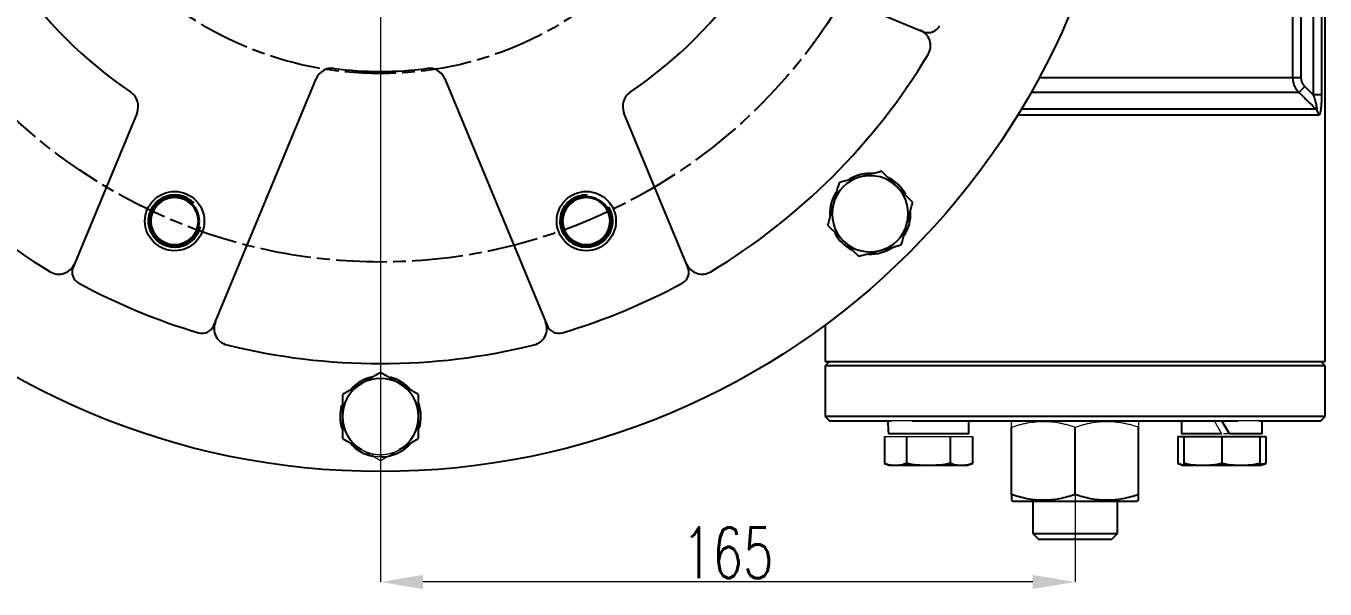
# Model space of a CAD drawing. Header units: millimetres. Extents: x 2028 to 4172, y 863 to 2379.
# Drawn here: x 3229.9 to 3536.6, y 1457.1 to 1590.1 of the extents above; entities that cross this region are included whole.
import ezdxf

# ---------------------------------------------------------------- set-up
doc = ezdxf.new("R2010")
doc.units = ezdxf.units.MM
doc.linetypes.add('AM_ISO08W050', pattern=[18, 12, -1.5, 3, -1.5])
for name, color, linetype, lineweight in [('AM_5', 3, 'Continuous', 25), ('AM_7', 4, 'AM_ISO08W050', 25), ('粗实线', 7, 'Continuous', 40)]:
    doc.layers.add(name, color=color, linetype=linetype, lineweight=lineweight)
doc.styles.add('SLDTEXTSTYLE1', font='txt.shx', dxfattribs={"width": 0.7, "bigfont": 'gbcbig.shx'})
doc.dimstyles.new('SLDDIMSTYLE12$0', dxfattribs={"dimtxt": 12, "dimasz": 10, "dimexe": 0, "dimexo": 0.0625, "dimgap": 0.875, "dimtad": 1, "dimdec": 1, "dimlfac": 1.8, "dimrnd": 1e-09, "dimzin": 12, "dimdsep": 46, "dimtxsty": 'SLDTEXTSTYLE1', "dimcen": 0.09, "dimdle": 8.16, "dimclrd": 3, "dimclre": 3, "dimadec": 0, "dimazin": 3, "dimtfac": 1, "dimtdec": 1, "dimtofl": 0, "dimtmove": 0, "dimatfit": 3, "dimfxl": 0, "dimfrac": 2, "dimtolj": 1, "dimlwd": 5, "dimlwe": 5, "dimarcsym": 0})
doc.dimstyles.new('SLDDIMSTYLE12$2', dxfattribs={"dimtxt": 12, "dimasz": 10, "dimexe": 0, "dimexo": 0.0625, "dimgap": 0.875, "dimtad": 1, "dimdec": 1, "dimlfac": 1.8, "dimrnd": 1e-09, "dimzin": 12, "dimdsep": 46, "dimtxsty": 'SLDTEXTSTYLE1', "dimcen": 0.09, "dimdle": 8.16, "dimclrd": 3, "dimclre": 3, "dimadec": 0, "dimazin": 3, "dimtfac": 1, "dimtdec": 1, "dimtofl": 0, "dimtmove": 0, "dimatfit": 3, "dimfxl": 0, "dimfrac": 2, "dimtolj": 1, "dimlwd": 5, "dimlwe": 5, "dimarcsym": 0})
doc.dimstyles.new('SLDDIMSTYLE12$3', dxfattribs={"dimtxt": 12, "dimasz": 10, "dimexe": 0, "dimexo": 0.0625, "dimgap": 0.875, "dimtad": 1, "dimdec": 1, "dimlfac": 1.8, "dimrnd": 1e-09, "dimzin": 12, "dimdsep": 46, "dimtxsty": 'SLDTEXTSTYLE1', "dimcen": 0.09, "dimdle": 8.16, "dimclrd": 3, "dimclre": 3, "dimadec": 0, "dimazin": 3, "dimtfac": 1, "dimtdec": 1, "dimtofl": 0, "dimtmove": 0, "dimatfit": 3, "dimfxl": 0, "dimfrac": 2, "dimtolj": 1, "dimlwd": 5, "dimlwe": 5, "dimarcsym": 0})

# ---------------------------------------------------------------- blocks, each defined once
blk = doc.blocks.new('*D67')
at = {"layer": 'AM_5', "color": 3, "linetype": 'Continuous', "lineweight": 5, "transparency": 16777216}
blk.add_line((3128.76, 1800.4), (3164.52, 1773.5), dxfattribs=at)
at = {"layer": 'AM_5', "color": 3, "lineweight": 5, "transparency": 16777216}
for p, q in [((3313.47, 1661.39), (3313.65, 1661.39)), ((3313.56, 1661.3), (3313.56, 1661.48))]:
    blk.add_line(p, q, dxfattribs=at)
at = {"layer": 'AM_5', "color": 3, "transparency": 16777216}
blk.add_solid([(3165.52, 1774.83), (3163.51, 1772.16), (3172.51, 1767.49)], dxfattribs=at)
at = {"layer": 'Defpoints', "color": 0, "transparency": 16777216}
for p in [(3172.51, 1767.49), (3454.61, 1555.29)]:
    blk.add_point(p, dxfattribs=at)
at = {"layer": 'AM_5', "color": 0, "transparency": 16777216, "insert": (3145.89, 1796.11), "char_height": 12, "attachment_point": 5, "rotation": 323.049, "style": 'SLDTEXTSTYLE1'}
blk.add_mtext('\\A1;∅353', dxfattribs=at)
blk = doc.blocks.new('*D72')
at = {"layer": 'AM_5', "color": 3, "linetype": 'Continuous', "lineweight": 5, "transparency": 16777216}
for p, q in [((3313.56, 1661.32), (3313.56, 1458.81)), ((3467.56, 1458.81), (3323.56, 1458.81))]:
    blk.add_line(p, q, dxfattribs=at)
at = {"layer": 'AM_5', "color": 3, "lineweight": 5, "transparency": 16777216}
blk.add_line((3477.56, 1479.38), (3477.56, 1458.81), dxfattribs=at)
at = {"layer": 'AM_5', "color": 3, "transparency": 16777216}
for points in [[(3323.56, 1460.47), (3323.56, 1457.14), (3313.56, 1458.81)], [(3467.56, 1460.47), (3467.56, 1457.14), (3477.56, 1458.81)]]:
    blk.add_solid(points, dxfattribs=at)
at = {"layer": 'Defpoints', "color": 0, "transparency": 16777216}
for p in [(3313.56, 1661.39), (3477.56, 1479.44), (3313.56, 1458.81)]:
    blk.add_point(p, dxfattribs=at)
at = {"layer": 'AM_5', "color": 0, "transparency": 16777216, "insert": (3395.56, 1465.68), "char_height": 12, "attachment_point": 5, "style": 'SLDTEXTSTYLE1'}
blk.add_mtext('\\A1;165', dxfattribs=at)
blk = doc.blocks.new('*D48')
at = {"layer": 'AM_5', "color": 3, "linetype": 'Continuous', "lineweight": 5, "transparency": 16777216}
blk.add_line((3313.56, 1776.02), (3313.56, 1882.12), dxfattribs=at)
at = {"layer": 'AM_5', "color": 3, "lineweight": 5, "transparency": 16777216}
blk.add_line((3255.18, 1719.77), (3157.47, 1817.47), dxfattribs=at)
at = {"layer": 'AM_5', "color": 3, "linetype": 'Continuous', "lineweight": 5, "transparency": 16777216}
blk.add_arc((3313.56, 1661.39), 220.74, 92.5959, 132.4041, dxfattribs=at)
at = {"layer": 'AM_5', "color": 3, "transparency": 16777216}
for points in [[(3303.52, 1883.56), (3303.6, 1880.23), (3313.56, 1882.12)], [(3165.85, 1823.18), (3163.55, 1825.59), (3157.47, 1817.47)]]:
    blk.add_solid(points, dxfattribs=at)
at = {"layer": 'Defpoints', "color": 0, "transparency": 16777216}
for p in [(3256.43, 1874.6), (3313.56, 1775.96), (3255.22, 1719.72), (3313.56, 1661.39), (3313.56, 1545.9)]:
    blk.add_point(p, dxfattribs=at)
at = {"layer": 'AM_5', "color": 0, "transparency": 16777216, "insert": (3218.82, 1868.34), "char_height": 12, "attachment_point": 5, "rotation": 24.5972, "style": 'SLDTEXTSTYLE1'}
blk.add_mtext('\\A1;45°', dxfattribs=at)
blk = doc.blocks.new('*U41')
at = {"layer": '粗实线', "linetype": 'ByBlock'}
blk.add_circle((-0.07, 0), 5.7, dxfattribs=at)
at = {"layer": '粗实线', "color": 3, "linetype": 'ByBlock'}
blk.add_arc((-0.07, 0), 6.09, 222.8944, 167.5618, dxfattribs=at)
blk = doc.blocks.new('*U43')
at = {"layer": '粗实线', "color": 0, "linetype": 'ByBlock', "lineweight": -2, "transparency": 16777216}
for p, rotation in [((18900.81, 8919.97), 45), ((19066.74, 8851.14), 315), ((18832.03, 8851.26), 90.00000000000001), ((18831.98, 8754.04), 135), ((19066.69, 8753.92), 270), ((18997.91, 8685.21), 225), ((18900.69, 8685.26), 180)]:
    blk.add_blockref('*U41', p, dxfattribs=dict(at, rotation=rotation))
blk.add_blockref('*U41', (18998.03, 8919.92), dxfattribs=at)

msp = doc.modelspace()

# ---------------------------------------------------------------- linework, layer by layer
at = {"color": 7, "linetype": 'Continuous', "lineweight": 25}
for p, q in [((3536.558, 1510.885), (3536.558, 1811.885)), ((3533.761, 1748.858), (3533.761, 1573.912)), ((3535.733, 1748.858), (3535.733, 1573.912)), ((3528.937, 1577.956), (3528.937, 1744.814)), ((3530.876, 1744.814), (3530.876, 1577.956)), ((3405.3, 1603.901), (3441.771, 1588.795)), ((3274.227, 1519.396), (3298.372, 1577.687)), ((3328.744, 1577.687), (3352.889, 1519.396)), ((3469.096, 1577.956), (3528.937, 1577.956)), ((3528.937, 1577.956), (3530.876, 1577.956)), ((3530.409, 1574.421), (3467.147, 1574.421)), ((3530.409, 1574.421), (3531.782, 1575.835)), ((3531.782, 1575.835), (3533.761, 1573.912)), ((3535.733, 1573.912), (3533.761, 1573.912)), ((3534.466, 1570.471), (3464.842, 1570.471)), ((3256.074, 1569.643), (3240.968, 1533.172)), ((3386.149, 1533.172), (3371.042, 1569.643)), ((3535.037, 1569.057), (3463.983, 1569.057)), ((3418.558, 1519.515), (3418.558, 1510.885)), ((3419.558, 1510.885), (3418.558, 1509.885)), ((3418.558, 1510.885), (3477.558, 1510.885)), ((3418.558, 1509.885), (3418.558, 1497.885)), ((3477.558, 1509.885), (3418.558, 1509.885)), ((3477.558, 1510.885), (3536.558, 1510.885)), ((3536.558, 1509.885), (3477.558, 1509.885)), ((3536.558, 1509.885), (3535.558, 1510.885)), ((3536.558, 1497.885), (3536.558, 1509.885)), ((3418.558, 1497.885), (3419.558, 1496.885)), ((3536.558, 1497.885), (3418.558, 1497.885)), ((3419.558, 1496.885), (3434.163, 1496.885)), ((3439.076, 1496.885), (3516.041, 1496.885)), ((3452.46, 1493.785), (3452.46, 1496.885)), ((3467.558, 1496.885), (3467.558, 1496.431)), ((3487.558, 1496.43), (3487.558, 1496.885)), ((3502.656, 1496.885), (3502.656, 1493.785)), ((3513.996, 1493.785), (3512.206, 1496.885)), ((3520.953, 1496.885), (3535.558, 1496.885)), ((3521.756, 1493.785), (3521.756, 1496.885)), ((3535.558, 1496.885), (3536.558, 1497.885)), ((3452.46, 1493.785), (3433.529, 1493.785)), ((3462.558, 1479.442), (3462.558, 1495.329)), ((3477.558, 1479.442), (3477.558, 1495.329)), ((3492.558, 1479.442), (3492.558, 1495.329)), ((3512.206, 1493.785), (3502.656, 1493.785)), ((3521.756, 1493.785), (3513.996, 1493.785)), ((3432.518, 1493.185), (3432.518, 1486.792)), ((3437.714, 1493.185), (3437.714, 1486.792)), ((3448.106, 1486.792), (3448.106, 1493.185)), ((3453.302, 1493.185), (3453.302, 1486.792)), ((3501.814, 1493.185), (3503.206, 1493.185)), ((3501.814, 1493.185), (3501.814, 1486.792)), ((3503.206, 1493.185), (3512.206, 1493.185)), ((3503.206, 1493.185), (3503.206, 1486.792)), ((3512.206, 1493.185), (3521.206, 1493.185)), ((3512.206, 1493.185), (3512.206, 1486.792)), ((3521.206, 1493.185), (3521.206, 1486.792)), ((3521.206, 1493.185), (3522.599, 1493.185)), ((3522.599, 1493.185), (3522.599, 1486.792)), ((3313.558, 1488.885), (3313.558, 1488.335)), ((3432.518, 1486.792), (3433.91, 1486.285)), ((3435.116, 1486.285), (3433.91, 1486.285)), ((3442.91, 1486.285), (3435.116, 1486.285)), ((3450.704, 1486.285), (3442.91, 1486.285)), ((3451.91, 1486.285), (3450.704, 1486.285)), ((3451.91, 1486.285), (3453.302, 1486.792)), ((3501.814, 1486.792), (3503.206, 1486.285)), ((3507.706, 1486.285), (3503.206, 1486.285)), ((3516.706, 1486.285), (3507.706, 1486.285)), ((3521.206, 1486.285), (3516.706, 1486.285)), ((3521.206, 1486.285), (3522.599, 1486.792)), ((3522.599, 1486.792), (3521.206, 1486.52)), ((3462.558, 1478.102), (3462.933, 1477.885)), ((3462.933, 1477.885), (3492.183, 1477.885)), ((3467.558, 1477.885), (3467.558, 1470.238)), ((3487.558, 1470.238), (3487.558, 1477.885)), ((3492.183, 1477.885), (3492.558, 1478.102)), ((3467.558, 1470.238), (3468.911, 1468.885)), ((3467.558, 1470.238), (3477.558, 1470.238)), ((3477.558, 1470.238), (3487.558, 1470.238)), ((3486.205, 1468.885), (3487.558, 1470.238)), ((3468.911, 1468.885), (3486.205, 1468.885))]:
    msp.add_line(p, q, dxfattribs=at)
at = {"color": 144, "linetype": 'Continuous', "lineweight": 18}
for p, q in [((3439.076, 1496.885), (3434.163, 1496.885)), ((3520.953, 1496.885), (3516.041, 1496.885)), ((3432.518, 1493.185), (3437.714, 1493.185)), ((3437.714, 1493.185), (3448.106, 1493.185)), ((3448.106, 1493.185), (3453.302, 1493.185)), ((3311.768, 1488.505), (3311.768, 1489.125))]:
    msp.add_line(p, q, dxfattribs=at)
at = {"color": 7, "linetype": 'Continuous', "lineweight": 25}
for centre, radius in [((3313.558, 1661.385), 176.5), ((3264.957, 1544.053), 7), ((3362.159, 1544.053), 7)]:
    msp.add_circle(centre, radius, dxfattribs=at)
for centre, radius, start, end in [((3313.558, 1661.385), 105, 214.14428, 235.85572), ((3313.558, 1661.385), 105, 304.14428, 325.85572), ((3439.42, 1585.439), 4, 328.89278, 67.5), ((3442.919, 1591.566), 3, 247.5, 331.6433), ((3313.558, 1661.385), 151, 211.10722, 238.89278), ((3313.558, 1661.385), 151, 301.10722, 328.89278), ((3302.068, 1576.156), 4, 82.32182, 157.5), ((3313.558, 1661.385), 82, 262.32182, 277.67818), ((3325.049, 1576.156), 4, 22.5, 97.67818), ((3252.379, 1571.174), 4, 337.5, 55.85572), ((3374.738, 1571.174), 4, 124.14428, 202.5), ((3533.01, 1569.061), 2.027, 359.87561, 44.07558), ((3429.17, 1545.773), 9.55, 85.9144, 121.31319), ((3429.17, 1545.773), 9, 105, 165), ((3429.17, 1545.773), 9, 45, 105), ((3429.17, 1545.773), 9.55, 28.41073, 64.16194), ((3429.17, 1545.773), 9, 345, 45), ((3429.17, 1545.773), 9.55, 147.65879, 181.76773), ((3429.17, 1545.773), 9, 165, 225), ((3429.17, 1545.773), 9.55, 328.51521, 2.78984), ((3429.17, 1545.773), 9, 285, 345), ((3429.17, 1545.773), 9.55, 208.69476, 243.28049), ((3429.17, 1545.773), 9, 225, 285), ((3429.17, 1545.773), 9.55, 267.8059, 304.1982), ((3237.612, 1535.524), 4, 238.89278, 337.5), ((3389.504, 1535.524), 4, 202.5, 301.10722), ((3243.739, 1532.024), 3, 157.5, 241.6433), ((3383.377, 1532.024), 3, 298.3567, 22.5), ((3313.558, 1661.385), 150, 241.6433, 253.3567), ((3313.558, 1661.385), 150, 286.6433, 298.3567), ((3271.456, 1520.544), 3, 253.3567, 337.5), ((3278.263, 1518.686), 4, 157.5, 256.10722), ((3348.854, 1518.686), 4, 283.89278, 22.5), ((3355.661, 1520.544), 3, 202.5, 286.6433), ((3313.558, 1661.385), 151, 256.10722, 283.89278), ((3313.558, 1497.885), 9.55, 102.65879, 136.76773), ((3313.558, 1497.885), 9, 60, 120), ((3313.558, 1497.885), 9.55, 40.9144, 76.31319), ((3313.558, 1497.885), 9, 120, 180), ((3313.558, 1497.885), 9, 0, 60), ((3313.558, 1497.885), 9.55, 163.69476, 198.28049), ((3313.558, 1497.885), 9.55, 343.41073, 19.16194), ((3313.558, 1497.885), 9, 180, 240), ((3313.558, 1497.885), 9, 300, 0), ((3313.558, 1497.885), 9.55, 222.8059, 259.1982), ((3313.558, 1497.885), 9.55, 270, 317.78984)]:
    msp.add_arc(centre, radius, start, end, dxfattribs=at)
msp.add_ellipse((3442.91, 1496.885), major_axis=(0, 16.541), ratio=0.5773503, start_param=1.5707963, end_param=1.7593233, dxfattribs=at)
for points, knots in [([(3528.937, 1577.956), (3528.937, 1577.625), (3528.97, 1577.292), (3529.1, 1576.649), (3529.196, 1576.337), (3529.386, 1575.884), (3529.458, 1575.734), (3529.613, 1575.446), (3529.698, 1575.306), (3529.97, 1574.902), (3530.177, 1574.652), (3530.409, 1574.421)], [0, 0, 0, 0, 0.25, 0.25, 0.5, 0.5, 0.625, 0.625, 0.75, 0.75, 1, 1, 1, 1]), ([(3530.876, 1577.956), (3530.877, 1577.9), (3530.878, 1577.786), (3530.893, 1577.618), (3530.918, 1577.451), (3530.952, 1577.286), (3530.995, 1577.123), (3531.049, 1576.962), (3531.127, 1576.764), (3531.238, 1576.536), (3531.394, 1576.284), (3531.574, 1576.048), (3531.712, 1575.906), (3531.782, 1575.835)], [0, 0, 0, 0, 0.0718918, 0.1432382, 0.2142798, 0.2852606, 0.3564249, 0.4280154, 0.5002702, 0.6252464, 0.7493677, 0.8738755, 1, 1, 1, 1]), ([(3534.466, 1570.471), (3533.779, 1571.141), (3532.427, 1572.459), (3531.074, 1573.774), (3530.409, 1574.421)], [0, 0, 0, 0, 0.5086313, 1, 1, 1, 1]), ([(3533.761, 1573.912), (3533.899, 1573.503), (3534.027, 1573.101), (3534.203, 1572.514), (3534.259, 1572.32), (3534.361, 1571.949), (3534.407, 1571.77), (3534.488, 1571.43), (3534.522, 1571.269), (3534.573, 1570.982), (3534.589, 1570.854), (3534.598, 1570.646), (3534.59, 1570.567), (3534.548, 1570.471), (3534.513, 1570.455), (3534.466, 1570.471)], [0, 0, 0, 0, 0.25, 0.25, 0.375, 0.375, 0.5, 0.5, 0.625, 0.625, 0.75, 0.75, 0.875, 0.875, 1, 1, 1, 1]), ([(3535.733, 1573.912), (3535.733, 1573.818), (3535.732, 1573.629), (3535.73, 1573.348), (3535.725, 1573.072), (3535.719, 1572.799), (3535.711, 1572.53), (3535.693, 1572.075), (3535.66, 1571.457), (3535.594, 1570.709), (3535.517, 1570.153), (3535.44, 1569.768), (3535.374, 1569.518), (3535.3, 1569.316), (3535.227, 1569.184), (3535.16, 1569.106), (3535.099, 1569.064), (3535.058, 1569.059), (3535.037, 1569.057)], [0, 0, 0, 0, 0.0426449, 0.0847598, 0.1264096, 0.1676609, 0.2085827, 0.2492454, 0.3773817, 0.4988975, 0.6240178, 0.6875956, 0.7493136, 0.8124478, 0.8745662, 0.9162784, 0.9579574, 1, 1, 1, 1]), ([(3431.86, 1555.812), (3431.03, 1555.589), (3430.198, 1555.366), (3428.525, 1554.918), (3427.685, 1554.693), (3426.841, 1554.467)], [0, 0, 0, 0, 0.5, 0.5, 1, 1, 1, 1]), ([(3435.534, 1552.137), (3434.916, 1552.756), (3434.301, 1553.37), (3433.077, 1554.595), (3432.467, 1555.204), (3431.86, 1555.812)], [0, 0, 0, 0, 0.5, 0.5, 1, 1, 1, 1]), ([(3421.822, 1553.122), (3421.599, 1552.292), (3421.376, 1551.46), (3420.928, 1549.787), (3420.703, 1548.947), (3420.477, 1548.103)], [0, 0, 0, 0, 0.5, 0.5, 1, 1, 1, 1]), ([(3426.841, 1554.467), (3425.996, 1554.24), (3425.156, 1554.015), (3423.484, 1553.567), (3422.651, 1553.344), (3421.822, 1553.122)], [0, 0, 0, 0, 0.5, 0.5, 1, 1, 1, 1]), ([(3439.208, 1548.463), (3438.601, 1549.07), (3437.992, 1549.68), (3436.767, 1550.904), (3436.152, 1551.519), (3435.534, 1552.137)], [0, 0, 0, 0, 0.5, 0.5, 1, 1, 1, 1]), ([(3420.477, 1548.103), (3420.251, 1547.258), (3420.025, 1546.418), (3419.577, 1544.746), (3419.354, 1543.913), (3419.132, 1543.084)], [0, 0, 0, 0, 0.5, 0.5, 1, 1, 1, 1]), ([(3437.863, 1543.444), (3438.09, 1544.288), (3438.315, 1545.128), (3438.763, 1546.801), (3438.986, 1547.633), (3439.208, 1548.463)], [0, 0, 0, 0, 0.5, 0.5, 1, 1, 1, 1]), ([(3419.132, 1543.084), (3419.739, 1542.476), (3420.349, 1541.867), (3421.573, 1540.643), (3422.188, 1540.028), (3422.806, 1539.409)], [0, 0, 0, 0, 0.5, 0.5, 1, 1, 1, 1]), ([(3436.519, 1538.425), (3436.741, 1539.255), (3436.964, 1540.087), (3437.412, 1541.759), (3437.637, 1542.6), (3437.863, 1543.444)], [0, 0, 0, 0, 0.5, 0.5, 1, 1, 1, 1]), ([(3422.806, 1539.409), (3423.424, 1538.791), (3424.039, 1538.176), (3425.264, 1536.952), (3425.873, 1536.343), (3426.48, 1535.735)], [0, 0, 0, 0, 0.5, 0.5, 1, 1, 1, 1]), ([(3426.48, 1535.735), (3427.31, 1535.957), (3428.143, 1536.181), (3429.815, 1536.629), (3430.655, 1536.854), (3431.5, 1537.08)], [0, 0, 0, 0, 0.5, 0.5, 1, 1, 1, 1]), ([(3431.5, 1537.08), (3432.344, 1537.306), (3433.184, 1537.531), (3434.856, 1537.979), (3435.689, 1538.203), (3436.519, 1538.425)], [0, 0, 0, 0, 0.5, 0.5, 1, 1, 1, 1]), ([(3313.558, 1508.278), (3312.814, 1507.848), (3312.068, 1507.417), (3310.568, 1506.551), (3309.815, 1506.117), (3309.058, 1505.68)], [0, 0, 0, 0, 0.5, 0.5, 1, 1, 1, 1]), ([(3318.058, 1505.68), (3317.301, 1506.117), (3316.548, 1506.551), (3315.048, 1507.417), (3314.302, 1507.848), (3313.558, 1508.278)], [0, 0, 0, 0, 0.5, 0.5, 1, 1, 1, 1]), ([(3309.058, 1505.68), (3308.301, 1505.242), (3307.548, 1504.808), (3306.048, 1503.942), (3305.302, 1503.511), (3304.558, 1503.081)], [0, 0, 0, 0, 0.5, 0.5, 1, 1, 1, 1]), ([(3304.558, 1503.081), (3304.558, 1502.222), (3304.558, 1501.361), (3304.558, 1499.629), (3304.558, 1498.76), (3304.558, 1497.885)], [0, 0, 0, 0, 0.5, 0.5, 1, 1, 1, 1]), ([(3322.558, 1503.081), (3321.814, 1503.511), (3321.068, 1503.942), (3319.568, 1504.808), (3318.815, 1505.242), (3318.058, 1505.68)], [0, 0, 0, 0, 0.5, 0.5, 1, 1, 1, 1]), ([(3322.558, 1497.885), (3322.558, 1498.76), (3322.558, 1499.629), (3322.558, 1501.361), (3322.558, 1502.222), (3322.558, 1503.081)], [0, 0, 0, 0, 0.5, 0.5, 1, 1, 1, 1]), ([(3304.558, 1497.885), (3304.558, 1497.011), (3304.558, 1496.141), (3304.558, 1494.41), (3304.558, 1493.548), (3304.558, 1492.689)], [0, 0, 0, 0, 0.5, 0.5, 1, 1, 1, 1]), ([(3322.558, 1492.689), (3322.558, 1493.548), (3322.558, 1494.41), (3322.558, 1496.141), (3322.558, 1497.011), (3322.558, 1497.885)], [0, 0, 0, 0, 0.5, 0.5, 1, 1, 1, 1]), ([(3304.558, 1492.689), (3305.302, 1492.26), (3306.048, 1491.829), (3307.548, 1490.963), (3308.301, 1490.528), (3309.058, 1490.091)], [0, 0, 0, 0, 0.5, 0.5, 1, 1, 1, 1]), ([(3318.058, 1490.091), (3318.815, 1490.528), (3319.568, 1490.963), (3321.068, 1491.829), (3321.814, 1492.26), (3322.558, 1492.689)], [0, 0, 0, 0, 0.5, 0.5, 1, 1, 1, 1]), ([(3435.116, 1486.285), (3434.679, 1486.285), (3434.244, 1486.332), (3433.378, 1486.508), (3432.947, 1486.636), (3432.518, 1486.792)], [0, 0, 0, 0, 0.5, 0.5, 1, 1, 1, 1]), ([(3437.714, 1486.792), (3437.284, 1486.636), (3436.853, 1486.508), (3435.988, 1486.332), (3435.553, 1486.285), (3435.116, 1486.285)], [0, 0, 0, 0, 0.5, 0.5, 1, 1, 1, 1]), ([(3442.91, 1486.285), (3442.036, 1486.285), (3441.166, 1486.332), (3439.435, 1486.508), (3438.573, 1486.636), (3437.714, 1486.792)], [0, 0, 0, 0, 0.5, 0.5, 1, 1, 1, 1]), ([(3448.106, 1486.792), (3447.247, 1486.636), (3446.385, 1486.508), (3444.654, 1486.332), (3443.784, 1486.285), (3442.91, 1486.285)], [0, 0, 0, 0, 0.5, 0.5, 1, 1, 1, 1]), ([(3450.704, 1486.285), (3450.267, 1486.285), (3449.832, 1486.332), (3448.967, 1486.508), (3448.536, 1486.636), (3448.106, 1486.792)], [0, 0, 0, 0, 0.5, 0.5, 1, 1, 1, 1]), ([(3453.302, 1486.792), (3452.873, 1486.636), (3452.442, 1486.508), (3451.576, 1486.332), (3451.141, 1486.285), (3450.704, 1486.285)], [0, 0, 0, 0, 0.5, 0.5, 1, 1, 1, 1]), ([(3503.206, 1486.405), (3503.175, 1486.409), (3502.926, 1486.446), (3502.461, 1486.573), (3502.03, 1486.719), (3501.814, 1486.792)], [0, 0, 0, 0, 0.0665228, 0.532872, 1, 1, 1, 1]), ([(3507.706, 1486.285), (3506.949, 1486.285), (3506.196, 1486.332), (3504.697, 1486.508), (3503.95, 1486.636), (3503.206, 1486.792)], [0, 0, 0, 0, 0.5, 0.5, 1, 1, 1, 1]), ([(3503.206, 1486.792), (3503.206, 1486.636), (3503.206, 1486.508), (3503.206, 1486.332), (3503.206, 1486.285), (3503.206, 1486.285)], [0, 0, 0, 0, 0.5, 0.5, 1, 1, 1, 1]), ([(3512.206, 1486.792), (3511.462, 1486.636), (3510.716, 1486.508), (3509.217, 1486.332), (3508.464, 1486.285), (3507.706, 1486.285)], [0, 0, 0, 0, 0.5, 0.5, 1, 1, 1, 1]), ([(3516.706, 1486.285), (3515.949, 1486.285), (3515.196, 1486.332), (3513.697, 1486.508), (3512.95, 1486.636), (3512.206, 1486.792)], [0, 0, 0, 0, 0.5, 0.5, 1, 1, 1, 1]), ([(3521.206, 1486.792), (3520.462, 1486.636), (3519.716, 1486.508), (3518.217, 1486.332), (3517.464, 1486.285), (3516.706, 1486.285)], [0, 0, 0, 0, 0.5, 0.5, 1, 1, 1, 1]), ([(3521.206, 1486.285), (3521.206, 1486.285), (3521.206, 1486.332), (3521.206, 1486.508), (3521.206, 1486.636), (3521.206, 1486.792)], [0, 0, 0, 0, 0.5, 0.5, 1, 1, 1, 1]), ([(3477.558, 1479.442), (3476.334, 1479.033), (3475.1, 1478.697), (3472.607, 1478.231), (3471.348, 1478.103), (3469.435, 1478.101), (3468.794, 1478.133), (3467.527, 1478.255), (3466.898, 1478.345), (3465.021, 1478.696), (3463.784, 1479.033), (3462.558, 1479.442)], [0, 0, 0, 0, 0.25, 0.25, 0.5, 0.5, 0.625, 0.625, 0.75, 0.75, 1, 1, 1, 1]), ([(3462.558, 1479.442), (3462.558, 1479.039), (3462.558, 1478.279), (3462.558, 1478.191), (3462.558, 1478.15)], [0, 0, 0, 0, 0.52907858, 1, 1, 1, 1]), ([(3492.558, 1479.442), (3491.334, 1479.033), (3490.1, 1478.697), (3487.607, 1478.231), (3486.348, 1478.103), (3484.435, 1478.101), (3483.794, 1478.133), (3482.527, 1478.255), (3481.898, 1478.345), (3480.021, 1478.696), (3478.784, 1479.033), (3477.558, 1479.442)], [0, 0, 0, 0, 0.25, 0.25, 0.5, 0.5, 0.625, 0.625, 0.75, 0.75, 1, 1, 1, 1]), ([(3492.558, 1478.15), (3492.558, 1478.134), (3492.558, 1478.016), (3492.558, 1478.447), (3492.558, 1479.108), (3492.558, 1479.442)], [0, 0, 0, 0, 0.0696701, 0.530573, 1, 1, 1, 1])]:
    msp.add_open_spline(points, degree=3, knots=knots, dxfattribs=at)
at = {"color": 144, "linetype": 'Continuous', "lineweight": 18}
for points, knots in [([(3467.147, 1574.421), (3466.967, 1574.105), (3466.603, 1573.465), (3466.04, 1572.492), (3465.452, 1571.49), (3465.047, 1570.814), (3464.842, 1570.471)], [0, 0, 0, 0, 0.2393557, 0.4857945, 0.7393359, 1, 1, 1, 1]), ([(3467.147, 1574.421), (3467.173, 1574.468), (3467.227, 1574.562), (3467.311, 1574.711), (3467.398, 1574.866), (3467.458, 1574.973), (3467.488, 1575.027)], [0, 0, 0, 0, 0.2445402, 0.4926664, 0.7444606, 1, 1, 1, 1]), ([(3464.842, 1570.471), (3464.823, 1570.44), (3464.785, 1570.376), (3464.723, 1570.273), (3464.657, 1570.164), (3464.587, 1570.047), (3464.512, 1569.925), (3464.416, 1569.766), (3464.294, 1569.565), (3464.142, 1569.317), (3464.038, 1569.146), (3463.983, 1569.057)], [0, 0, 0, 0, 0.0778796, 0.157879, 0.2400919, 0.3246048, 0.4114977, 0.5008436, 0.6541576, 0.8204818, 1, 1, 1, 1]), ([(3462.558, 1495.329), (3462.558, 1495.678), (3462.558, 1496.38), (3462.558, 1496.789), (3462.558, 1496.669), (3462.558, 1496.669)], [0, 0, 0, 0, 0.4978732, 0.9996439, 1, 1, 1, 1]), ([(3492.558, 1496.669), (3492.558, 1496.669), (3492.558, 1496.789), (3492.558, 1496.38), (3492.558, 1495.678), (3492.558, 1495.329)], [0, 0, 0, 0, 0.0002306, 0.5020643, 1, 1, 1, 1]), ([(3512.206, 1493.785), (3512.11, 1493.953), (3511.922, 1494.277), (3511.651, 1494.747), (3511.398, 1495.184), (3511.165, 1495.588), (3510.951, 1495.959), (3510.756, 1496.297), (3510.58, 1496.602), (3510.469, 1496.795), (3510.417, 1496.885)], [0, 0, 0, 0, 0.1620197, 0.3134623, 0.4543277, 0.5846161, 0.7043274, 0.8134617, 0.9120192, 1, 1, 1, 1]), ([(3477.558, 1495.329), (3477.374, 1495.39), (3477.008, 1495.509), (3476.462, 1495.675), (3475.924, 1495.829), (3475.393, 1495.969), (3474.87, 1496.095), (3474.355, 1496.209), (3473.378, 1496.403), (3471.944, 1496.607), (3470.047, 1496.7), (3468.153, 1496.605), (3466.597, 1496.382), (3465.362, 1496.126), (3464.447, 1495.9), (3463.508, 1495.637), (3462.878, 1495.433), (3462.558, 1495.329)], [0, 0, 0, 0, 0.037778, 0.0748665, 0.1112748, 0.1470131, 0.182092, 0.2165225, 0.2503166, 0.3773034, 0.5009438, 0.6239216, 0.7503053, 0.8097064, 0.871084, 0.9344973, 1, 1, 1, 1]), ([(3492.558, 1495.329), (3492.374, 1495.39), (3492.008, 1495.509), (3491.462, 1495.675), (3490.924, 1495.829), (3490.393, 1495.969), (3489.87, 1496.095), (3489.355, 1496.209), (3488.378, 1496.403), (3486.944, 1496.607), (3485.047, 1496.7), (3483.153, 1496.605), (3481.597, 1496.382), (3480.362, 1496.126), (3479.447, 1495.9), (3478.508, 1495.637), (3477.878, 1495.433), (3477.558, 1495.329)], [0, 0, 0, 0, 0.037778, 0.0748665, 0.1112748, 0.1470131, 0.182092, 0.2165225, 0.2503166, 0.3773034, 0.5009438, 0.6239216, 0.7503053, 0.8097064, 0.871084, 0.9344973, 1, 1, 1, 1]), ([(3513.646, 1493.785), (3513.637, 1493.785), (3513.304, 1493.785), (3512.925, 1493.785), (3512.556, 1493.785)], [0, 0, 0, 0, 0.0267602, 1, 1, 1, 1]), ([(3309.058, 1490.091), (3309.206, 1490.006), (3309.502, 1489.835), (3309.949, 1489.577), (3310.399, 1489.317), (3310.852, 1489.055), (3311.398, 1488.74), (3312.042, 1488.368), (3312.792, 1487.935), (3313.3, 1487.642), (3313.558, 1487.493)], [0, 0, 0, 0, 0.09779135, 0.19642855, 0.29595298, 0.39640496, 0.49782369, 0.65879106, 0.82614422, 1, 1, 1, 1]), ([(3309.058, 1490.091), (3309.142, 1490.043), (3309.311, 1489.948), (3309.568, 1489.816), (3309.83, 1489.692), (3310.094, 1489.577), (3310.363, 1489.47), (3310.634, 1489.372), (3310.91, 1489.282), (3311.479, 1489.117), (3312.359, 1488.938), (3313.558, 1488.859), (3314.757, 1488.938), (3315.732, 1489.136), (3316.483, 1489.367), (3317.024, 1489.573), (3317.551, 1489.811), (3317.889, 1489.997), (3318.058, 1490.091)], [0, 0, 0, 0, 0.0308228, 0.0615517, 0.0922184, 0.1228548, 0.1534928, 0.1841646, 0.2149018, 0.2457363, 0.3728489, 0.5000156, 0.6271282, 0.7542949, 0.815839, 0.8771341, 0.9384359, 1, 1, 1, 1]), ([(3313.558, 1488.335), (3313.461, 1488.336), (3313.274, 1488.338), (3313.002, 1488.35), (3312.75, 1488.369), (3312.517, 1488.391), (3312.303, 1488.417), (3312.108, 1488.446), (3311.932, 1488.474), (3311.821, 1488.495), (3311.768, 1488.505)], [0, 0, 0, 0, 0.1620197, 0.3134623, 0.4543277, 0.5846161, 0.7043274, 0.8134617, 0.9120192, 1, 1, 1, 1]), ([(3313.558, 1487.493), (3313.714, 1487.583), (3314.023, 1487.761), (3314.482, 1488.027), (3314.932, 1488.286), (3315.373, 1488.541), (3315.917, 1488.855), (3316.564, 1489.228), (3317.314, 1489.662), (3317.811, 1489.949), (3318.058, 1490.091)], [0, 0, 0, 0, 0.105065, 0.2077919, 0.3082044, 0.4063275, 0.5021883, 0.6706326, 0.8365076, 1, 1, 1, 1])]:
    msp.add_open_spline(points, degree=3, knots=knots, dxfattribs=at)
at = {"layer": 'AM_7'}
for radius in [127, 82.5]:
    msp.add_circle((3313.558, 1661.385), radius, dxfattribs=at)

# ---------------------------------------------------------------- block references
at = {"layer": '粗实线', "linetype": 'ByBlock'}
msp.add_blockref('*U43', (-15635.801, -7141.205), dxfattribs=at)

# ---------------------------------------------------------------- dimensions: what is measured, and where the dimension line sits
at = {"layer": 'AM_5'}
dim = msp.add_angular_dim_2l(base=(3256.427, 1874.603), line1=((3313.558, 1545.897), (3313.558, 1775.959)), line2=((3313.558, 1661.385), (3255.222, 1719.722)), dimstyle='SLDDIMSTYLE12$2', override={"dimlfac": 1}, dxfattribs=at)
dim.commit()
dim.dimension.update_dxf_attribs({"geometry": '*D48', "text_midpoint": (3221.679, 1862.094), "dimtype": 162})
dim = msp.add_diameter_dim_2p(p1=(3454.608, 1555.286), p2=(3172.508, 1767.485), dimstyle='SLDDIMSTYLE12$3', override={"dimlfac": 1}, dxfattribs=at)
dim.commit()
dim.dimension.update_dxf_attribs({"geometry": '*D67', "text_midpoint": (3141.762, 1790.613), "dimtype": 163})
dim = msp.add_linear_dim(base=(3313.558, 1458.807), p1=(3477.558, 1479.442), p2=(3313.558, 1661.385), text='165', dimstyle='SLDDIMSTYLE12$0', override={"dimlfac": 1, "dimpost": ''}, dxfattribs=at)
dim.commit()
dim.dimension.update_dxf_attribs({"geometry": '*D72', "text_midpoint": (3395.558, 1465.682)})

doc.saveas('drawing.dxf')
